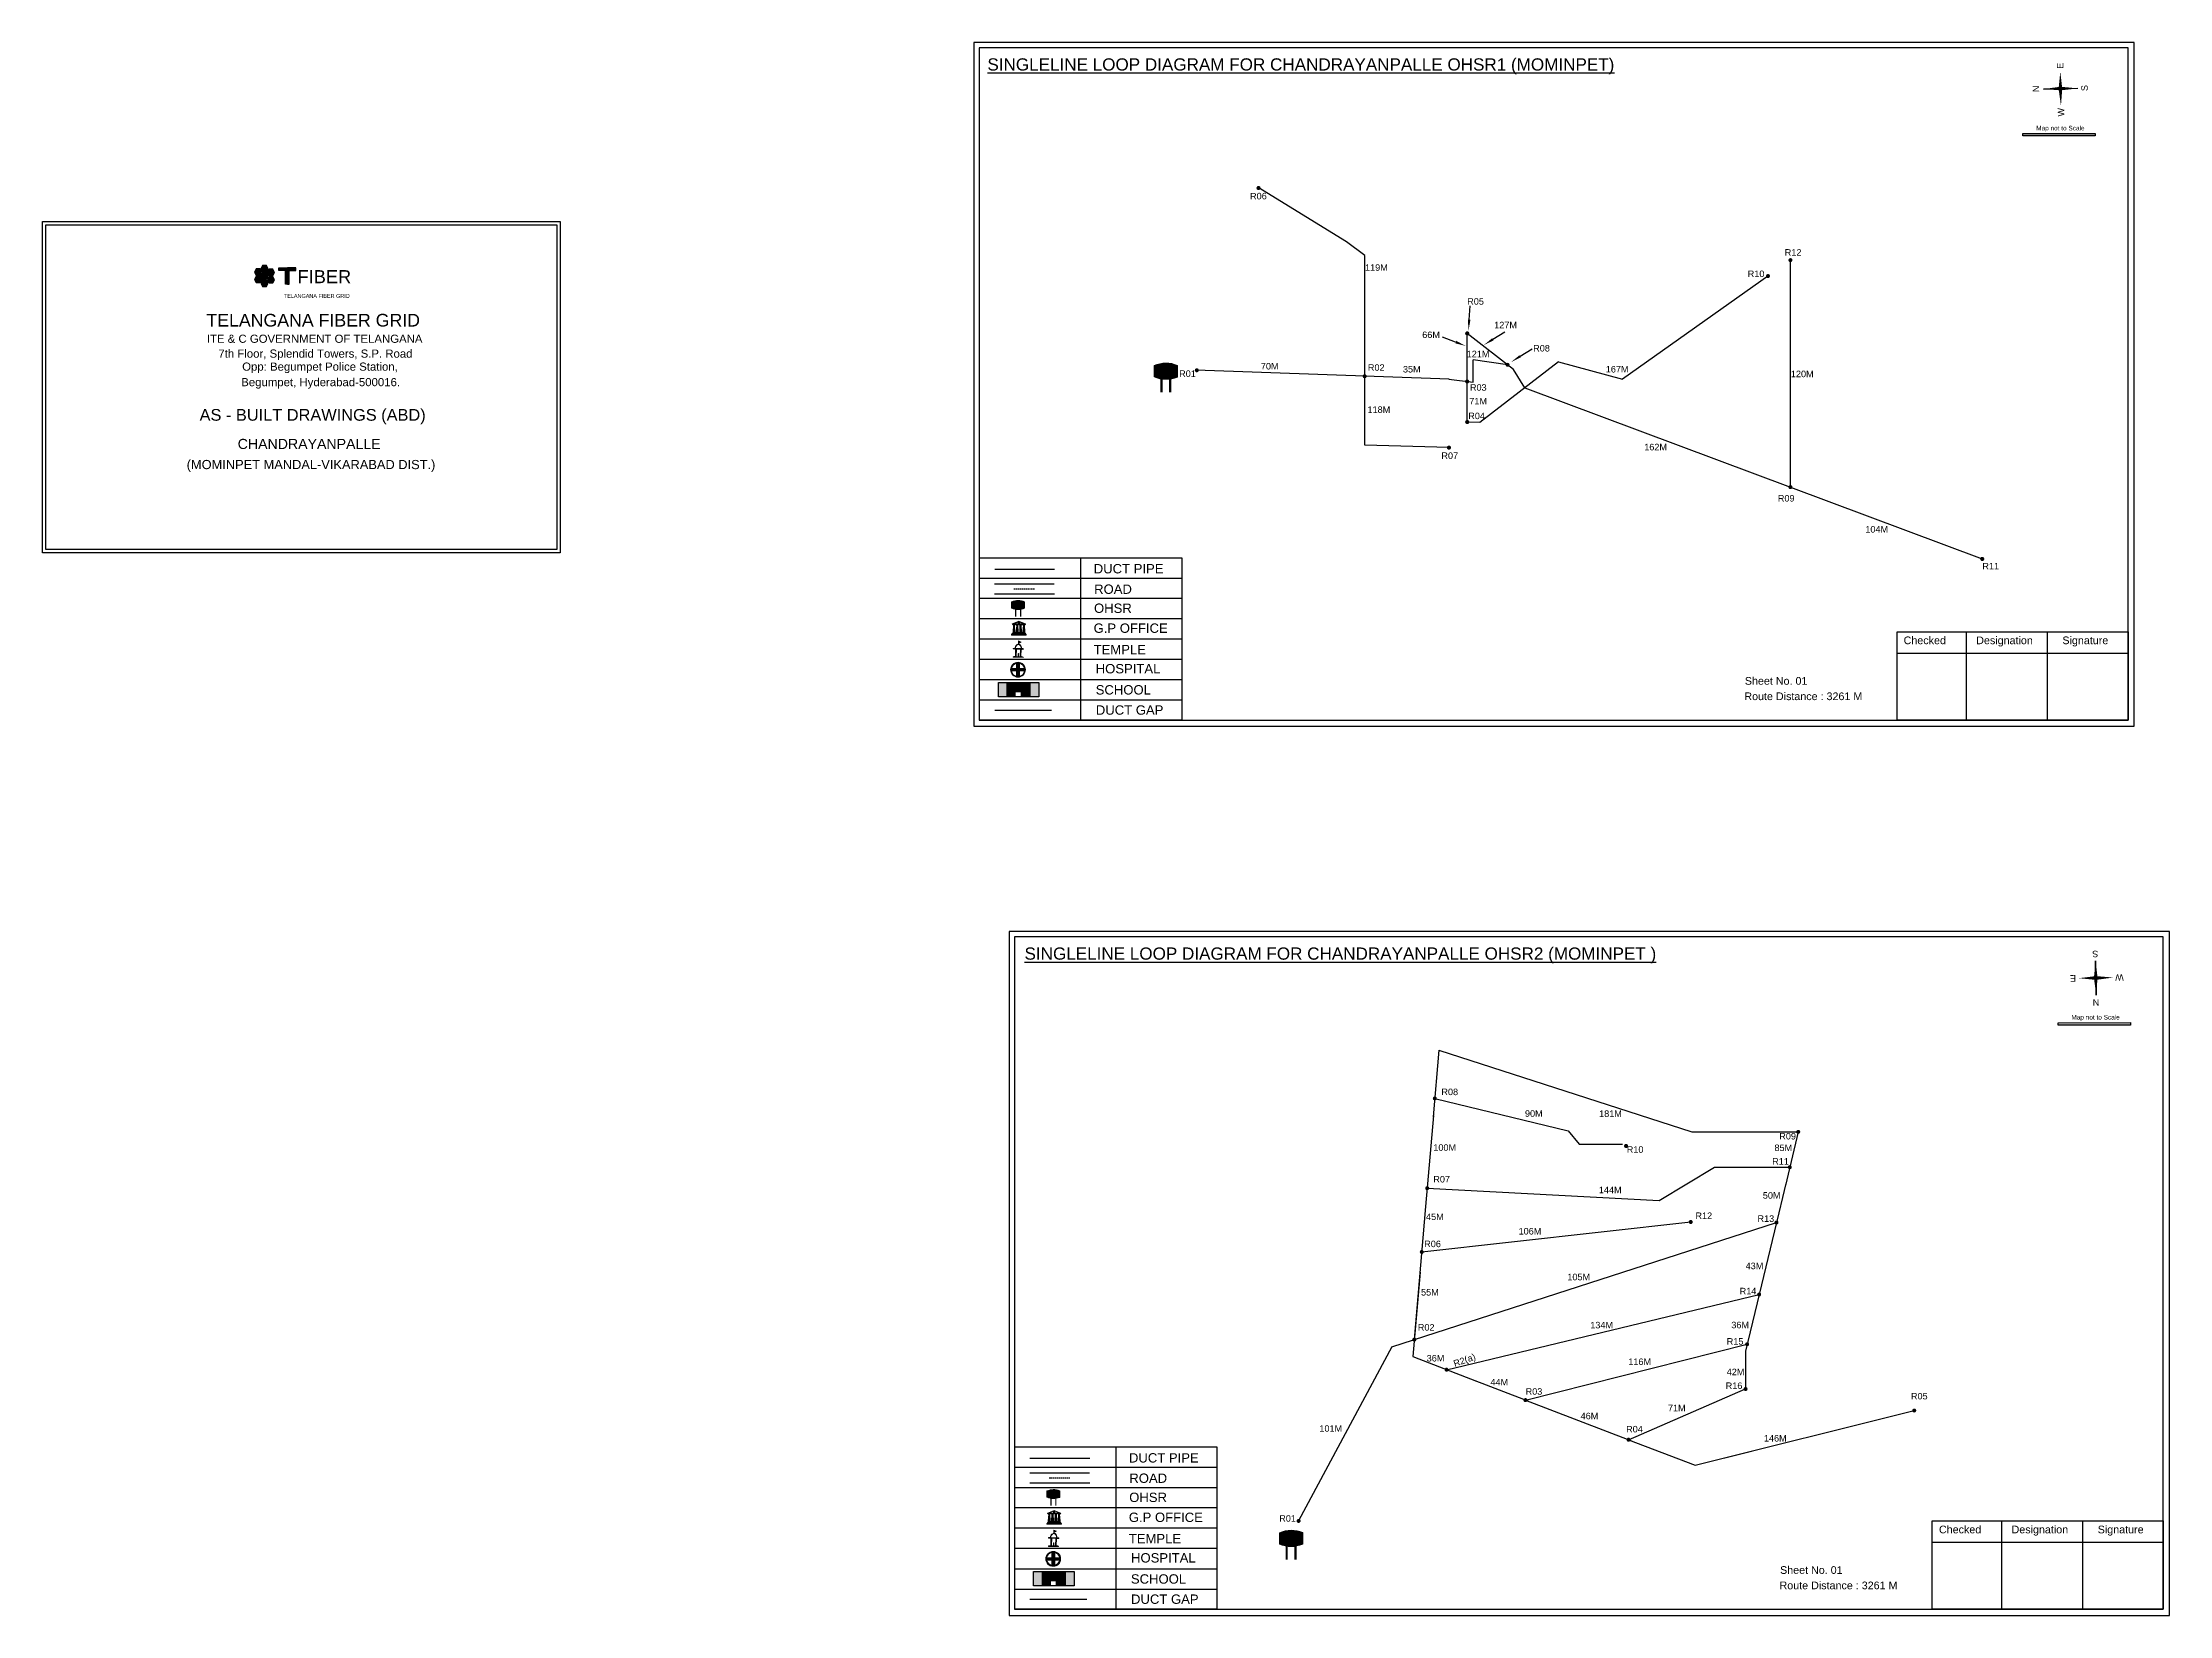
# Model space of a CAD drawing. Header units: inches. Extents: x 344 to 6776, y 358 to 1565.
# Drawn here: x 344 to 1976, y 358 to 1565 of the extents above; entities that cross this region are included whole.
import ezdxf
from ezdxf.enums import TextEntityAlignment as Align

# ---------------------------------------------------------------- set-up
doc = ezdxf.new("R2010")
doc.units = ezdxf.units.IN
doc.header["$MEASUREMENT"] = 0
doc.linetypes.add('DASHEDX2', pattern=[1.5, 1, -0.5])
for name, color, linetype in [('Asbuilt_title', 7, 'Continuous'), ('LANDMARK', 7, 'Continuous'), ('OHT', 7, 'Continuous'), ('pipe', 5, 'Continuous'), ('ROW', 5, 'Continuous')]:
    doc.layers.add(name, color=color, linetype=linetype)
doc.styles.add('200', font='swisse.ttf')
doc.styles.get("Standard").update_dxf_attribs({"font": 'arial.ttf'})

# ---------------------------------------------------------------- blocks, each defined once
blk = doc.blocks.new('OHT')
at = {"linetype": 'Continuous', "lineweight": 0, "true_color": 0x0ffffc}
blk.add_hatch(color=4, dxfattribs=at).paths.add_polyline_path([(0.012, 1), (0, 1, 0.101323), (-0.4, 0.916), (-0.4, 0.525, 0.194075), (0.399, 0.521), (0.399, 0.921, 0.097877)])
at = {"color": 4, "linetype": 'Continuous', "lineweight": 0, "true_color": 0x0ffffc, "flags": 128}
for points in [[(-0.4, 0.525), (-0.4, 0.916)], [(0.399, 0.521), (0.399, 0.921)]]:
    blk.add_lwpolyline(points, dxfattribs=at)
at = {"color": 4, "linetype": 'Continuous', "lineweight": 0, "true_color": 0x0ffffc, "const_width": 0.075, "flags": 128}
for points in [[(-0.15, 0), (-0.15, 0.475)], [(0.15, 0), (0.15, 0.473)]]:
    blk.add_lwpolyline(points, dxfattribs=at)
at = {"color": 4, "linetype": 'Continuous', "lineweight": 0, "true_color": 0x0ffffc}
for centre, radius, start, end in [((0.006, -0.019), 1.019, 67.31091, 113.47108), ((0.004, 1.513), 1.068, 247.76824, 291.70073)]:
    blk.add_arc(centre, radius, start, end, dxfattribs=at)
blk = doc.blocks.new('Government_Office')
at = {"linetype": 'Continuous', "lineweight": 0, "true_color": 0xff0000}
for points in [[(-0.5, 0.05), (0.5, 0.05), (0.5, 0), (-0.5, 0)], [(-0.45, 0.08), (-0.45, 0.12), (0.45, 0.12), (0.45, 0.08)], [(-0.4, 0.14), (-0.4, 0.18), (0.4, 0.18), (0.4, 0.14)]]:
    blk.add_hatch(color=1, dxfattribs=at).paths.add_polyline_path(points)
h = blk.add_hatch(color=1, dxfattribs=at)
h.paths.add_polyline_path([(0.44, 0.72), (0.45, 0.75), (0, 0.93), (-0.45, 0.75), (-0.44, 0.72)])
h.paths.add_polyline_path([(0.36, 0.75), (-0.36, 0.75), (0, 0.9)], flags=16)
h.paths.add_polyline_path([(0, 0.78, -1), (0, 0.87, -1)], flags=0)
h = blk.add_hatch(color=1, dxfattribs=at)
edge = h.paths.add_edge_path()
edge.add_line((-0.27, 0.2), (-0.3, 0.68))
edge.add_line((-0.3, 0.68), (-0.29, 0.68))
edge.add_arc((-0.28, 0.69), 0.0176, 225.304, 441.5659)
edge.add_line((-0.28, 0.7), (-0.39, 0.7))
edge.add_arc((-0.39, 0.69), 0.0176, 98.4341, 314.696)
edge.add_line((-0.38, 0.68), (-0.37, 0.68))
edge.add_line((-0.37, 0.68), (-0.4, 0.2))
edge.add_line((-0.4, 0.2), (-0.27, 0.2))
h = blk.add_hatch(color=1, dxfattribs=at)
edge = h.paths.add_edge_path()
edge.add_line((-0.05, 0.2), (-0.07, 0.68))
edge.add_line((-0.07, 0.68), (-0.07, 0.68))
edge.add_arc((-0.05, 0.69), 0.0176, 225.304, 441.5659)
edge.add_line((-0.05, 0.7), (-0.17, 0.7))
edge.add_arc((-0.17, 0.69), 0.0176, 98.4341, 314.696)
edge.add_line((-0.16, 0.68), (-0.15, 0.68))
edge.add_line((-0.15, 0.68), (-0.18, 0.2))
edge.add_line((-0.18, 0.2), (-0.05, 0.2))
h = blk.add_hatch(color=1, dxfattribs=at)
edge = h.paths.add_edge_path()
edge.add_arc((0, 0.83), 0.0467, 90, 270)
edge.add_arc((0, 0.83), 0.0467, 270, 450)
h = blk.add_hatch(color=1, dxfattribs=at)
edge = h.paths.add_edge_path()
edge.add_line((0.18, 0.2), (0.15, 0.68))
edge.add_line((0.15, 0.68), (0.16, 0.68))
edge.add_arc((0.17, 0.69), 0.0176, 225.304, 441.5659)
edge.add_line((0.17, 0.7), (0.05, 0.7))
edge.add_arc((0.05, 0.69), 0.0176, 98.4341, 314.696)
edge.add_line((0.07, 0.68), (0.07, 0.68))
edge.add_line((0.07, 0.68), (0.05, 0.2))
edge.add_line((0.05, 0.2), (0.18, 0.2))
h = blk.add_hatch(color=1, dxfattribs=at)
edge = h.paths.add_edge_path()
edge.add_line((0.4, 0.2), (0.37, 0.68))
edge.add_line((0.37, 0.68), (0.38, 0.68))
edge.add_arc((0.39, 0.69), 0.0176, 225.304, 441.5659)
edge.add_line((0.4, 0.7), (0.28, 0.7))
edge.add_arc((0.28, 0.69), 0.0176, 98.4341, 314.696)
edge.add_line((0.29, 0.68), (0.3, 0.68))
edge.add_line((0.3, 0.68), (0.27, 0.2))
edge.add_line((0.27, 0.2), (0.4, 0.2))
at = {"color": 1, "linetype": 'Continuous', "lineweight": 0, "true_color": 0xff0000, "flags": 128}
for points in [[(-0.5, 0.05), (0.5, 0.05), (0.5, 0), (-0.5, 0)], [(-0.45, 0.75), (-0.44, 0.72), (0.44, 0.72), (0.45, 0.75), (0, 0.93)], [(-0.45, 0.08), (-0.45, 0.12), (0.45, 0.12), (0.45, 0.08)], [(-0.4, 0.14), (-0.4, 0.18), (0.4, 0.18), (0.4, 0.14)], [(-0.36, 0.75), (0.36, 0.75), (0, 0.9)]]:
    blk.add_lwpolyline(points, close=True, dxfattribs=at)
for points in [[(-0.27, 0.2), (-0.3, 0.68), (-0.29, 0.68, 1.379694), (-0.28, 0.7), (-0.39, 0.7, 1.379694), (-0.38, 0.68), (-0.37, 0.68), (-0.4, 0.2)], [(-0.05, 0.2), (-0.07, 0.68), (-0.07, 0.68, 1.379694), (-0.05, 0.7), (-0.17, 0.7, 1.379694), (-0.16, 0.68), (-0.15, 0.68), (-0.18, 0.2)], [(0, 0.87, 1), (0, 0.78, 1)], [(0.18, 0.2), (0.15, 0.68), (0.16, 0.68, 1.379694), (0.17, 0.7), (0.05, 0.7, 1.379694), (0.07, 0.68), (0.07, 0.68), (0.05, 0.2)], [(0.4, 0.2), (0.37, 0.68), (0.38, 0.68, 1.379694), (0.4, 0.7), (0.28, 0.7, 1.379694), (0.29, 0.68), (0.3, 0.68), (0.27, 0.2)]]:
    blk.add_lwpolyline(points, format="xyb", close=True, dxfattribs=at)
blk = doc.blocks.new('Temple')
at = {"linetype": 'Continuous', "lineweight": 0, "true_color": 0xff0000}
h = blk.add_hatch(color=1, dxfattribs=at)
edge = h.paths.add_edge_path()
edge.add_line((0.17, 0.49), (0.22, 0.49))
edge.add_line((0.22, 0.49), (0.22, 0.5))
edge.add_line((0.22, 0.5), (0.31, 0.5))
edge.add_line((0.31, 0.5), (0.31, 0.53))
edge.add_line((0.31, 0.53), (0.26, 0.53))
edge.add_line((0.26, 0.53), (0.26, 0.54))
edge.add_line((0.26, 0.54), (0.2, 0.54))
edge.add_spline(control_points=[(0.2, 0.54), (0.2, 0.59), (0.19, 0.64), (0.14, 0.74), (0.09, 0.79), (0.03, 0.8), (0.02, 0.81), (0.01, 0.81)], knot_values=[4.712389, 4.712389, 4.712389, 4.712389, 5.278166, 5.278166, 6.117402, 6.117402, 6.223801, 6.223801, 6.223801, 6.223801], degree=3, periodic=0)
edge.add_line((0.01, 0.81), (0.01, 0.79))
edge.add_line((0.01, 0.79), (-0.01, 0.79))
edge.add_line((-0.01, 0.79), (-0.01, 0.81))
edge.add_spline(control_points=[(-0.01, 0.81), (-0.05, 0.8), (-0.1, 0.78), (-0.17, 0.7), (-0.2, 0.63), (-0.2, 0.55), (-0.2, 0.55), (-0.2, 0.54)], knot_values=[6.343965, 6.343965, 6.343965, 6.343965, 6.956638, 6.956638, 7.795874, 7.795874, 7.853982, 7.853982, 7.853982, 7.853982], degree=3, periodic=0)
edge.add_line((-0.2, 0.54), (-0.26, 0.54))
edge.add_line((-0.26, 0.54), (-0.26, 0.53))
edge.add_line((-0.26, 0.53), (-0.31, 0.53))
edge.add_line((-0.31, 0.53), (-0.31, 0.5))
edge.add_line((-0.31, 0.5), (-0.22, 0.5))
edge.add_line((-0.22, 0.5), (-0.22, 0.49))
edge.add_line((-0.22, 0.49), (-0.17, 0.49))
edge.add_line((-0.17, 0.49), (-0.17, 0.07))
edge.add_arc((-0.2, 0.07), 0.03, -90, 0, ccw=False)
edge.add_line((-0.2, 0.04), (-0.26, 0.04))
edge.add_line((-0.26, 0.04), (-0.26, 0.03))
edge.add_line((-0.26, 0.03), (-0.31, 0.03))
edge.add_line((-0.31, 0.03), (-0.31, 0))
edge.add_line((-0.31, 0), (0.31, 0))
edge.add_line((0.31, 0), (0.31, 0.03))
edge.add_line((0.31, 0.03), (0.26, 0.03))
edge.add_line((0.26, 0.03), (0.26, 0.04))
edge.add_line((0.26, 0.04), (0.2, 0.04))
edge.add_arc((0.2, 0.07), 0.03, 180, 270, ccw=False)
edge.add_line((0.17, 0.07), (0.17, 0.49))
h.paths.add_polyline_path([(0.12, 0.07, -0.414214), (0.1, 0.04), (0.05, 0.04), (0.05, 0.03), (-0.05, 0.03), (-0.05, 0.04), (-0.1, 0.04, -0.414214), (-0.12, 0.07), (-0.12, 0.5), (0.12, 0.5)], flags=16)
edge = h.paths.add_edge_path(flags=16)
edge.add_ellipse((0, 0.54), major_axis=(0, 0.242), ratio=0.722808, start_angle=270, end_angle=450, ccw=False)
edge.add_line((0.17, 0.54), (-0.17, 0.54))
h.paths.add_polyline_path([(0.01, 0.23), (0.01, 0.07), (-0.01, 0.07), (-0.01, 0.23)], flags=0)
at = {"linetype": 'Continuous', "lineweight": 0, "true_color": 0xe66000}
blk.add_hatch(color=32, dxfattribs=at).paths.add_polyline_path([(-0.01, 1), (0.15, 0.93), (0, 0.85)])
at = {"linetype": 'Continuous', "lineweight": 0, "true_color": 0xff0000}
h = blk.add_hatch(color=1, dxfattribs=at)
edge = h.paths.add_edge_path()
edge.add_line((0.01, 0.86), (0, 0.85))
edge.add_line((0, 0.85), (0, 0.93))
edge.add_line((0, 0.93), (-0.01, 0.93))
edge.add_line((-0.01, 0.93), (-0.01, 0.81))
edge.add_spline(control_points=[(-0.01, 0.81), (0, 0.81), (0, 0.81), (0.01, 0.81)], knot_values=[6.223801, 6.223801, 6.223801, 6.223801, 6.343965, 6.343965, 6.343965, 6.343965], degree=3, periodic=0)
edge.add_line((0.01, 0.81), (0.01, 0.86))
h = blk.add_hatch(color=1, dxfattribs=at)
edge = h.paths.add_edge_path()
edge.add_line((0.01, 0.79), (0.01, 0.81))
edge.add_spline(control_points=[(0.01, 0.81), (0, 0.81), (0, 0.81), (-0.01, 0.81)], knot_values=[6.223801, 6.223801, 6.223801, 6.223801, 6.343965, 6.343965, 6.343965, 6.343965], degree=3, periodic=0)
edge.add_line((-0.01, 0.81), (-0.01, 0.79))
edge.add_line((-0.01, 0.79), (0.01, 0.79))
at = {"color": 1, "linetype": 'Continuous', "lineweight": 0, "true_color": 0xff0000, "flags": 128}
blk.add_lwpolyline([(0.2, 0.54), (0.26, 0.54), (0.26, 0.53), (0.31, 0.53), (0.31, 0.5), (0.22, 0.5), (0.22, 0.49), (0.17, 0.49), (0.17, 0.07, 0.414214), (0.2, 0.04), (0.26, 0.04), (0.26, 0.03), (0.31, 0.03), (0.31, 0), (-0.31, 0), (-0.31, 0.03), (-0.26, 0.03), (-0.26, 0.04), (-0.2, 0.04, 0.414214), (-0.17, 0.07), (-0.17, 0.49), (-0.22, 0.49), (-0.22, 0.5), (-0.31, 0.5), (-0.31, 0.53), (-0.26, 0.53), (-0.26, 0.54), (-0.2, 0.54)], format="xyb", dxfattribs=at)
blk.add_lwpolyline([(-0.17, 0.54), (0.17, 0.54)], dxfattribs=at)
blk.add_lwpolyline([(0.12, 0.5), (0.12, 0.07, -0.414214), (0.1, 0.04), (0.05, 0.04), (0.05, 0.03), (-0.05, 0.03), (-0.05, 0.04), (-0.1, 0.04, -0.414214), (-0.12, 0.07), (-0.12, 0.5)], format="xyb", close=True, dxfattribs=at)
at = {"color": 32, "linetype": 'Continuous', "lineweight": 0, "true_color": 0xe66000, "flags": 128}
blk.add_lwpolyline([(-0.01, 1), (0.15, 0.93), (0, 0.85), (-0.01, 1)], dxfattribs=at)
at = {"color": 1, "linetype": 'Continuous', "lineweight": 0, "true_color": 0xff0000, "flags": 128}
for points in [[(0.01, 0.93), (-0.01, 0.93), (-0.01, 0.79), (0.01, 0.79)], [(0.01, 0.23), (-0.01, 0.23), (-0.01, 0.07), (0.01, 0.07)]]:
    blk.add_lwpolyline(points, close=True, dxfattribs=at)
at = {"color": 1, "linetype": 'Continuous', "lineweight": 0, "true_color": 0xff0000}
blk.add_ellipse((0, 0.54), major_axis=(0, 0.242), ratio=0.722808, start_param=4.712389, end_param=7.853982, dxfattribs=at)
blk.add_open_spline([(0.2, 0.54), (0.2, 0.59), (0.19, 0.64), (0.14, 0.74), (0.09, 0.79), (-0.02, 0.82), (-0.08, 0.79), (-0.17, 0.7), (-0.2, 0.63), (-0.2, 0.55), (-0.2, 0.55), (-0.2, 0.54)], degree=3, knots=[4.712389, 4.712389, 4.712389, 4.712389, 5.278166, 5.278166, 6.117402, 6.117402, 6.956638, 6.956638, 7.795874, 7.795874, 7.853982, 7.853982, 7.853982, 7.853982], dxfattribs=at)
blk = doc.blocks.new('*U7')
at = {"color": 0, "linetype": 'DASHEDX2', "transparency": 16777216}
blk.add_line((-8.2, 0), (8, 0), dxfattribs=at)
blk = doc.blocks.new('Hospital')
at = {"linetype": 'Continuous', "lineweight": 0, "true_color": 0x000000}
h = blk.add_hatch(color=18, dxfattribs=at)
h.paths.add_polyline_path([(-0.5, 0, 1), (0.5, 0, 1)])
h.paths.add_polyline_path([(0.45, 0, -1), (-0.45, 0, -1)], flags=16)
at = {"linetype": 'Continuous', "true_color": 0xff0000}
blk.add_hatch(color=1, dxfattribs=at).paths.add_polyline_path([(-0.39, 0.08), (-0.08, 0.08), (-0.08, 0.39), (0.08, 0.39), (0.08, 0.08), (0.39, 0.08), (0.39, -0.08), (0.08, -0.08), (0.08, -0.39), (-0.08, -0.39), (-0.08, -0.08), (-0.39, -0.08)])
at = {"color": 1, "linetype": 'Continuous', "true_color": 0xff0000, "flags": 128}
blk.add_lwpolyline([(-0.39, 0.08), (-0.08, 0.08), (-0.08, 0.39), (0.08, 0.39), (0.08, 0.08), (0.39, 0.08), (0.39, -0.08), (0.08, -0.08), (0.08, -0.39), (-0.08, -0.39), (-0.08, -0.08), (-0.39, -0.08)], close=True, dxfattribs=at)
at = {"color": 18, "linetype": 'Continuous', "lineweight": 0, "true_color": 0x000000}
for radius in [0.5, 0.446]:
    blk.add_circle((0, 0), radius, dxfattribs=at)
blk = doc.blocks.new('*U8')
at = {"color": 0, "linetype": 'DASHEDX2', "transparency": 16777216}
blk.add_line((-8.2, 0), (8, 0), dxfattribs=at)

msp = doc.modelspace()

# ---------------------------------------------------------------- hatches: boundary and pattern name
at = {"true_color": 0x0093dd}
h = msp.add_hatch(color=142, dxfattribs=at)
h.dxf.hatch_style = 1
h.paths.add_polyline_path([(1863.4, 1495), (1863.4, 1493.2), (1918.9, 1493.3), (1918.9, 1495.1)])
at = {"ltscale": 0.5}
h = msp.add_hatch(color=5, dxfattribs=at)
h.dxf.hatch_style = 1
h.paths.add_polyline_path([(1278.6, 1453.3, 1), (1275.4, 1453.3, 1)])
h = msp.add_hatch(color=256)
h.set_gradient(color1=(102, 0, 204), color2=(102, 0, 204), tint=1)
h.paths.add_polyline_path([(515.8, 1383.3), (517.3, 1385.8), (515.9, 1388.3), (513, 1388.3), (511.5, 1385.8), (513, 1383.3)])
h.paths.add_polyline_path([(515.8, 1388.8), (517.3, 1391.3), (515.9, 1393.8), (513, 1393.8), (511.5, 1391.3), (513, 1388.8)])
h.paths.add_polyline_path([(506.7, 1388.8), (508.1, 1386.3), (511, 1386.3), (512.4, 1388.8), (511, 1391.3), (508.1, 1391.3)])
h.paths.add_polyline_path([(508.1, 1380.7), (511, 1380.7), (512.4, 1383.1), (511, 1385.6), (508.1, 1385.6), (506.7, 1383.2)])
h.paths.add_polyline_path([(511.6, 1380.2), (513, 1377.7), (515.9, 1377.7), (517.3, 1380.2), (515.9, 1382.7), (513, 1382.7)])
h.paths.add_polyline_path([(517.9, 1380.5), (520.7, 1380.5), (522.2, 1382.9), (520.7, 1385.4), (517.9, 1385.4), (516.4, 1383)])
h.paths.add_polyline_path([(520.7, 1391), (517.9, 1391.1), (516.4, 1388.6), (517.9, 1386.1), (520.7, 1386.1), (522.2, 1388.6)])
h = msp.add_hatch(color=256)
h.set_gradient(color1=(102, 0, 204), color2=(102, 0, 204), tint=1)
h.paths.add_polyline_path([(533.3, 1390.1), (538.5, 1390.1), (538.5, 1392.2), (532, 1392.2), (525.4, 1392.2), (525.4, 1390.1), (530.6, 1390.1), (530.6, 1379.6), (532, 1379.6), (533.3, 1379.6)])
h = msp.add_hatch(color=5, dxfattribs=at)
h.dxf.hatch_style = 1
h.paths.add_polyline_path([(1669.4, 1385.8, 1), (1666.3, 1385.8, 1)])
h = msp.add_hatch(color=5, dxfattribs=at)
h.dxf.hatch_style = 1
h.paths.add_polyline_path([(1686.6, 1398, 1), (1683.5, 1398, 1)])
h = msp.add_hatch(color=5, dxfattribs=at)
h.dxf.hatch_style = 1
h.paths.add_polyline_path([(1438.7, 1341.8, 1), (1435.5, 1341.8, 1)])
h = msp.add_hatch(color=5, dxfattribs=at)
h.dxf.hatch_style = 1
h.paths.add_polyline_path([(1231.2, 1313.5, 1), (1228.1, 1313.5, 1)])
h = msp.add_hatch(color=5, dxfattribs=at)
h.dxf.hatch_style = 1
h.paths.add_polyline_path([(1360, 1308.9, 1), (1356.9, 1308.9, 1)])
h = msp.add_hatch(color=5, dxfattribs=at)
h.dxf.hatch_style = 1
h.paths.add_polyline_path([(1438.7, 1304.9, 1), (1435.5, 1304.9, 1)])
h = msp.add_hatch(color=5, dxfattribs=at)
h.dxf.hatch_style = 1
h.paths.add_polyline_path([(1469.6, 1317.7, 1), (1466.5, 1317.7, 1)])
h = msp.add_hatch(color=5, dxfattribs=at)
h.dxf.hatch_style = 1
h.paths.add_polyline_path([(1438.7, 1273.8, 1), (1435.5, 1273.8, 1)])
h = msp.add_hatch(color=5, dxfattribs=at)
h.dxf.hatch_style = 1
h.paths.add_polyline_path([(1424.7, 1254.2, 1), (1421.5, 1254.2, 1)])
h = msp.add_hatch(color=5, dxfattribs=at)
h.dxf.hatch_style = 1
h.paths.add_polyline_path([(1686.6, 1223.9, 1), (1683.5, 1223.9, 1)])
h = msp.add_hatch(color=5, dxfattribs=at)
h.dxf.hatch_style = 1
h.paths.add_polyline_path([(1833.8, 1168.8, 1), (1830.6, 1168.8, 1)])
at = {"true_color": 0xc8c92d}
h = msp.add_hatch(color=52, dxfattribs=at)
h.dxf.hatch_style = 1
h.paths.add_polyline_path([(1083.6, 1074.1), (1077.4, 1074.1), (1077.4, 1063), (1083.6, 1063)])
h.paths.add_polyline_path([(1108.5, 1074.1), (1102.3, 1074.1), (1102.3, 1063), (1108.5, 1063)])
at = {"true_color": 0x293189}
h = msp.add_hatch(color=177, dxfattribs=at)
h.dxf.hatch_style = 1
h.paths.add_polyline_path([(1102.3, 1074.1), (1083.6, 1074.1), (1083.6, 1063), (1090.6, 1063), (1090.6, 1066.6), (1094.5, 1066.6), (1094.5, 1063), (1102.3, 1063)])
h.paths.add_polyline_path([(1086.3, 1071.6), (1084.9, 1071.6), (1084.9, 1072.9), (1086.3, 1072.9)], flags=16)
h.paths.add_polyline_path([(1099.2, 1071.6), (1099.2, 1072.9), (1100.5, 1072.9), (1100.5, 1071.6)], flags=16)
at = {"true_color": 0x0093dd}
h = msp.add_hatch(color=142, dxfattribs=at)
h.dxf.hatch_style = 1
h.paths.add_polyline_path([(1890.5, 813), (1890.5, 811.2), (1946, 811.3), (1946, 813.1)])
at = {"ltscale": 0.5}
h = msp.add_hatch(color=5, dxfattribs=at)
h.dxf.hatch_style = 1
h.paths.add_polyline_path([(1413.8, 755, 1), (1410.7, 755, 1)])
h = msp.add_hatch(color=5, dxfattribs=at)
h.dxf.hatch_style = 1
h.paths.add_polyline_path([(1560.6, 718.5, 1), (1557.4, 718.5, 1)])
h = msp.add_hatch(color=5, dxfattribs=at)
h.dxf.hatch_style = 1
h.paths.add_polyline_path([(1692.6, 729.3, 1), (1689.5, 729.3, 1)])
h = msp.add_hatch(color=5, dxfattribs=at)
h.dxf.hatch_style = 1
h.paths.add_polyline_path([(1686.1, 702.2, 1), (1683, 702.2, 1)])
h = msp.add_hatch(color=5, dxfattribs=at)
h.dxf.hatch_style = 1
h.paths.add_polyline_path([(1408, 686.1, 1), (1404.9, 686.1, 1)])
h = msp.add_hatch(color=5, dxfattribs=at)
h.dxf.hatch_style = 1
h.paths.add_polyline_path([(1610.1, 660.2, 1), (1607, 660.2, 1)])
h = msp.add_hatch(color=5, dxfattribs=at)
h.dxf.hatch_style = 1
h.paths.add_polyline_path([(1675.9, 659.8, 1), (1672.8, 659.8, 1)])
h = msp.add_hatch(color=5, dxfattribs=at)
h.dxf.hatch_style = 1
h.paths.add_polyline_path([(1403.8, 637.2, 1), (1400.7, 637.2, 1)])
h = msp.add_hatch(color=5, dxfattribs=at)
h.dxf.hatch_style = 1
h.paths.add_polyline_path([(1662.6, 604.6, 1), (1659.5, 604.6, 1)])
h = msp.add_hatch(color=5, dxfattribs=at)
h.dxf.hatch_style = 1
h.paths.add_polyline_path([(1398.1, 570, 1), (1395, 570, 1)])
h = msp.add_hatch(color=5, dxfattribs=at)
h.dxf.hatch_style = 1
h.paths.add_polyline_path([(1653.4, 566.4, 1), (1650.3, 566.4, 1)])
h = msp.add_hatch(color=5, dxfattribs=at)
h.dxf.hatch_style = 1
h.paths.add_polyline_path([(1422.8, 546.9, 1), (1419.7, 546.9, 1)])
h = msp.add_hatch(color=5, dxfattribs=at)
h.dxf.hatch_style = 1
h.paths.add_polyline_path([(1483.3, 523.6, 1), (1480.2, 523.6, 1)])
h = msp.add_hatch(color=5, dxfattribs=at)
h.dxf.hatch_style = 1
h.paths.add_polyline_path([(1652.2, 532.1, 1), (1649.1, 532.1, 1)])
h = msp.add_hatch(color=5, dxfattribs=at)
h.dxf.hatch_style = 1
h.paths.add_polyline_path([(1781.6, 515.6, 1), (1778.5, 515.6, 1)])
h = msp.add_hatch(color=5, dxfattribs=at)
h.dxf.hatch_style = 1
h.paths.add_polyline_path([(1562.4, 493.2, 1), (1559.3, 493.2, 1)])
h = msp.add_hatch(color=5, dxfattribs=at)
h.dxf.hatch_style = 1
h.paths.add_polyline_path([(1309.3, 430.9, 1), (1306.2, 430.9, 1)])
at = {"true_color": 0xc8c92d}
h = msp.add_hatch(color=52, dxfattribs=at)
h.dxf.hatch_style = 1
h.paths.add_polyline_path([(1110.7, 392.1), (1104.5, 392.1), (1104.5, 381), (1110.7, 381)])
h.paths.add_polyline_path([(1135.5, 392.1), (1129.3, 392.1), (1129.3, 381), (1135.5, 381)])
at = {"true_color": 0x293189}
h = msp.add_hatch(color=177, dxfattribs=at)
h.dxf.hatch_style = 1
h.paths.add_polyline_path([(1129.3, 392.1), (1110.7, 392.1), (1110.7, 381), (1117.7, 381), (1117.7, 384.6), (1121.5, 384.6), (1121.5, 381), (1129.3, 381)])
h.paths.add_polyline_path([(1113.3, 389.6), (1112, 389.6), (1112, 390.9), (1113.3, 390.9)], flags=16)
h.paths.add_polyline_path([(1126.2, 389.6), (1126.2, 390.9), (1127.6, 390.9), (1127.6, 389.6)], flags=16)

# ---------------------------------------------------------------- linework, layer by layer
for p, q in [((1905.5, 1529.7), (1879.2, 1529.2)), ((525.4, 1390.1), (525.4, 1392.2)), ((525.4, 1392.2), (532, 1392.2)), ((530.6, 1390.1), (525.4, 1390.1)), ((530.6, 1379.6), (530.6, 1390.1)), ((538.5, 1392.2), (532, 1392.2)), ((533.3, 1379.6), (533.3, 1390.1)), ((533.3, 1390.1), (538.5, 1390.1)), ((538.5, 1390.1), (538.5, 1392.2)), ((532, 1379.6), (530.6, 1379.6)), ((533.3, 1379.6), (532, 1379.6)), ((532, 1379.6), (533.3, 1379.6)), ((1438.6, 1352.2), (1439.4, 1363)), ((1428.2, 1335.1), (1418.1, 1339)), ((1456.8, 1337.3), (1466, 1343)), ((1437.1, 1317), (1437.1, 1322.2)), ((1477.7, 1324.2), (1486.9, 1330)), ((1062.8, 1169.5), (1062.8, 1045.1)), ((1140.5, 1169.5), (1140.5, 1045.1)), ((1218.3, 1153.9), (1062.8, 1153.9)), ((1074.4, 1149.7), (1120.3, 1149.7)), ((1218.3, 1138.4), (1062.8, 1138.4)), ((1074.4, 1142.1), (1120.5, 1142.1)), ((1218.3, 1122.8), (1062.8, 1122.8)), ((1218.3, 1107.3), (1062.8, 1107.3)), ((1218.3, 1091.7), (1062.8, 1091.7)), ((1062.8, 1076.2), (1218.3, 1076.2)), ((1062.8, 1060.6), (1218.3, 1060.6)), ((1062.8, 1046.1), (1062.8, 1045.1)), ((1218.3, 1045.1), (1062.8, 1045.1)), ((1919.2, 860.6), (1919.6, 834.3)), ((1919.6, 834.3), (1919.2, 860.6)), ((1919.2, 860.6), (1919.6, 834.3)), ((1919.4, 847.5), (1919.2, 860.6)), ((1089.8, 487.5), (1089.8, 364.3)), ((1167.6, 487.5), (1167.6, 363.1)), ((1245.3, 472), (1089.8, 472)), ((1101.5, 467.7), (1147.4, 467.7)), ((1101.5, 460.1), (1147.6, 460.1)), ((1245.3, 456.4), (1089.8, 456.4)), ((1245.3, 440.9), (1089.8, 440.9)), ((1245.3, 425.3), (1089.8, 425.3)), ((1245.3, 409.8), (1089.8, 409.8)), ((1089.8, 394.2), (1245.3, 394.2)), ((1089.8, 378.6), (1245.3, 378.6)), ((1089.8, 364.3), (1089.8, 363.1)), ((1089.8, 364.1), (1089.8, 363.1)), ((1245.3, 363.1), (1089.8, 363.1))]:
    msp.add_line(p, q)
at = {"color": 1}
for p, q in [((1879.2, 1529.2), (1892.3, 1529.5)), ((1919.6, 834.3), (1919.4, 847.5))]:
    msp.add_line(p, q, dxfattribs=at)
at = {"color": 242, "true_color": 0xcd2027}
for p, q in [((1819.8, 1112.9), (1819.8, 1045)), ((1882, 1112.9), (1882, 1045)), ((1766.9, 1096.5), (1944.1, 1096.5)), ((1846.9, 430.9), (1846.9, 363.1)), ((1909.1, 430.9), (1909.1, 363.1)), ((1793.9, 414.5), (1971.1, 414.5))]:
    msp.add_line(p, q, dxfattribs=at)
for points in [[(1058.6, 1564.9), (1058.6, 1040.4), (1948.8, 1040.4), (1948.8, 1564.9)], [(1062.8, 1560.9), (1062.8, 1045.1), (1944.1, 1045.1), (1944.1, 1560.9)], [(508.1, 1386.3), (511, 1386.3), (512.4, 1388.8), (511, 1391.3), (508.1, 1391.3), (506.7, 1388.8)], [(513, 1388.8), (515.8, 1388.8), (517.3, 1391.3), (515.9, 1393.8), (513, 1393.8), (511.5, 1391.3)], [(513, 1383.3), (515.8, 1383.3), (517.3, 1385.8), (515.9, 1388.3), (513, 1388.3), (511.5, 1385.8)], [(517.9, 1386.1), (520.7, 1386.1), (522.2, 1388.6), (520.7, 1391), (517.9, 1391.1), (516.4, 1388.6)], [(508.1, 1380.7), (511, 1380.7), (512.4, 1383.1), (511, 1385.6), (508.1, 1385.6), (506.7, 1383.2)], [(513, 1377.7), (515.9, 1377.7), (517.3, 1380.2), (515.9, 1382.7), (513, 1382.7), (511.6, 1380.2)], [(517.9, 1380.5), (520.7, 1380.5), (522.2, 1382.9), (520.7, 1385.4), (517.9, 1385.4), (516.4, 1383)], [(1108.5, 1074.1), (1108.5, 1063), (1077.4, 1063), (1077.4, 1074.1)], [(1086.3, 1072.9), (1086.3, 1071.6), (1084.9, 1071.6), (1084.9, 1072.9)], [(1099.2, 1071.6), (1099.2, 1072.9), (1100.5, 1072.9), (1100.5, 1071.6)], [(1085.7, 882.9), (1085.7, 358.4), (1975.8, 358.4), (1975.8, 882.9)], [(1089.8, 878.9), (1089.8, 363.1), (1971.1, 363.1), (1971.1, 878.9)], [(1135.6, 392.1), (1135.6, 381), (1104.5, 381), (1104.5, 392.1)], [(1113.3, 390.9), (1113.3, 389.6), (1112, 389.6), (1112, 390.9)], [(1126.2, 389.6), (1126.2, 390.9), (1127.6, 390.9), (1127.6, 389.6)]]:
    msp.add_lwpolyline(points, close=True)
at = {"color": 142, "true_color": 0x0093dd}
for points in [[(1918.9, 1493.3), (1863.4, 1493.2), (1863.4, 1495), (1918.9, 1495.1), (1918.9, 1493.3)], [(1946, 811.3), (1890.5, 811.2), (1890.5, 813), (1946, 813.1), (1946, 811.3)]]:
    msp.add_lwpolyline(points, dxfattribs=at)
for points in [[(1218.3, 1045.1), (1218.3, 1169.5), (1062.8, 1169.5)], [(1089.3, 1063), (1089.3, 1067.1), (1095.8, 1067.1), (1095.8, 1063)], [(1245.3, 363.1), (1245.3, 487.5), (1089.8, 487.5)], [(1116.3, 381), (1116.3, 385.1), (1122.9, 385.1), (1122.9, 381)]]:
    msp.add_lwpolyline(points)
at = {"color": 242, "true_color": 0xcd2027}
for points in [[(1944.1, 1045), (1766.9, 1045), (1766.9, 1112.9), (1944.1, 1112.9)], [(1971.1, 363.1), (1793.9, 363.1), (1793.9, 430.9), (1971.1, 430.9)]]:
    msp.add_lwpolyline(points, close=True, dxfattribs=at)
for points in [[(1893.6, 1529.5), (1890.8, 1529.5), (1892.1, 1542.6)], [(1893.6, 1529.5), (1890.8, 1529.5), (1892.6, 1516.3)], [(1892.4, 1528.2), (1892.3, 1531), (1905.5, 1529.7)], [(1439.6, 1352.2), (1437.6, 1352.3), (1438.1, 1344)], [(1457.3, 1336.4), (1456.3, 1338.1), (1449.9, 1332.9)], [(1428.6, 1336.1), (1427.9, 1334.2), (1435.9, 1332.2)], [(1478.2, 1323.4), (1477.2, 1325), (1470.7, 1319.8)], [(1919.4, 848.8), (1919.4, 845.9), (1906.3, 847.2)], [(1919.4, 848.8), (1919.4, 845.9), (1906.3, 847.2)], [(1920.7, 847.5), (1917.9, 847.5), (1919.2, 860.6)], [(1920.7, 847.5), (1917.9, 847.5), (1919.2, 860.6)], [(1919.4, 848.8), (1919.4, 845.9), (1932.6, 847.7)], [(1919.4, 848.8), (1919.4, 845.9), (1932.6, 847.7)]]:
    msp.add_solid(points)
at = {"color": 1}
for points in [[(1892.4, 1528.2), (1892.3, 1531), (1879.2, 1529.2)], [(1920.7, 847.5), (1917.9, 847.5), (1919.6, 834.3)], [(1920.7, 847.5), (1917.9, 847.5), (1919.6, 834.3)]]:
    msp.add_solid(points, dxfattribs=at)
at = {"layer": 'Asbuilt_title'}
for points in [[(344.1, 1173.4), (344.1, 1427.5), (741.2, 1427.5), (741.2, 1173.4)], [(346.6, 1175.9), (346.6, 1425), (738.7, 1425), (738.7, 1175.9)]]:
    msp.add_lwpolyline(points, close=True, dxfattribs=at)
at = {"layer": 'OHT', "color": 5}
for p, q in [((1074.6, 1161), (1120.5, 1161)), ((1101.6, 479.1), (1147.5, 479.1))]:
    msp.add_line(p, q, dxfattribs=at)
at = {"layer": 'OHT', "color": 1}
for p, q in [((1074.6, 1052.9), (1118.2, 1052.9)), ((1101.6, 370.9), (1145.2, 370.9))]:
    msp.add_line(p, q, dxfattribs=at)
at = {"layer": 'pipe'}
for p, q in [((1344.5, 1412.1), (1276.8, 1453.8)), ((1358.5, 1401.6), (1344.5, 1412.1)), ((1358.5, 1256.1), (1358.5, 1401.6)), ((1685, 1223.9), (1685, 1398)), ((1668.6, 1386.3), (1556.3, 1306.8)), ((1472.7, 1314.1), (1437.1, 1341.8)), ((1437.1, 1273.8), (1437.1, 1341.8)), ((1423.3, 1306.6), (1228.9, 1313.5)), ((1423.1, 1306.6), (1441.6, 1304.4)), ((1468, 1317.7), (1441.6, 1321.6)), ((1441.6, 1304.4), (1441.6, 1321.6)), ((1507.1, 1319.9), (1446.8, 1273.5)), ((1481.3, 1300.1), (1472.7, 1314.1)), ((1507.1, 1319.9), (1556.3, 1306.8)), ((1481.3, 1300.1), (1832.2, 1168.8)), ((1446.8, 1273.5), (1437.1, 1273.8)), ((1423.1, 1254.2), (1358.5, 1256.1)), ((1415.4, 792), (1411.1, 740.9)), ((1415.4, 792), (1609.4, 729.3)), ((1412.3, 755), (1514.6, 730)), ((1411.2, 741.8), (1405.2, 672.2)), ((1514.6, 730), (1522.9, 719.9)), ((1522.9, 719.9), (1556.2, 719.9)), ((1609.4, 729.3), (1691.1, 729.3)), ((1691.1, 729.3), (1681.2, 688.2)), ((1584.4, 676.8), (1626.9, 702.2)), ((1626.9, 702.2), (1684.5, 702.2)), ((1406.4, 686.1), (1584.4, 676.8)), ((1681.5, 689.6), (1673.6, 656.5)), ((1405.2, 672), (1396.5, 570)), ((1379.4, 564.5), (1674.4, 659.8)), ((1402.3, 637.2), (1608.6, 660.2)), ((1674.4, 659.8), (1659.5, 598.1)), ((1401, 621.8), (1395.4, 556.9)), ((1421.3, 546.9), (1661.1, 604.6)), ((1659.5, 598.1), (1650.6, 561.2)), ((1379.4, 564.5), (1307.7, 430.9)), ((1395.4, 556.9), (1444.3, 538.1)), ((1481.8, 523.6), (1651.9, 566.4)), ((1650.6, 561.2), (1650.6, 532.1)), ((1436.2, 541.2), (1483.6, 523)), ((1481.8, 523.6), (1563.2, 492.3)), ((1560.9, 493.2), (1650.6, 532.1)), ((1611.9, 473.6), (1780.1, 515.6)), ((1560.9, 493.2), (1611.9, 473.6)), ((1611.9, 473.6), (1655.2, 484.4))]:
    msp.add_line(p, q, dxfattribs=at)

# ---------------------------------------------------------------- block references
at = {"linetype": 'DASHEDX2'}
for name, p in [('*U7', (1097.4, 1145.9)), ('*U8', (1124.5, 463.9))]:
    msp.add_blockref(name, p, dxfattribs=at)
at = {"layer": 'LANDMARK'}
for name, p, xscale, yscale, zscale in [('Government_Office', (1093.2, 1110.4), 11.32114773247135, 11.32114773247135, 11.32114773247135), ('Hospital', (1092.5, 1083.8), 11.41772014427468, 11.41772014427468, 11.41772014427468), ('Government_Office', (1120.2, 428.4), 11.32114773247135, 11.32114773247135, 11.32114773247135), ('Hospital', (1119.5, 401.8), 11.41772014427468, 11.41772014427468, 11.41772014427468)]:
    msp.add_blockref(name, p, dxfattribs=dict(at, xscale=xscale, yscale=yscale, zscale=zscale))
at = {"layer": 'LANDMARK', "xscale": 12.62452535729322, "yscale": 12.62452535729322, "zscale": 12.62452535729322, "rotation": 358.3713438591284}
for p in [(1092.6, 1093.3), (1119.7, 411.3)]:
    msp.add_blockref('Temple', p, dxfattribs=at)
at = {"layer": 'OHT'}
for p, xscale, yscale, zscale in [((1205.9, 1296.6), 22.41341502807723, 22.41341502807723, 22.41341502807723), ((1092.6, 1124.5), 12.45189723782068, 12.45189723782068, 12.45189723782068), ((1119.6, 442.5), 12.45189723782068, 12.45189723782068, 12.45189723782068), ((1302, 401.3), 22.41341502807723, 22.41341502807723, 22.41341502807723)]:
    msp.add_blockref('OHT', p, dxfattribs=dict(at, xscale=xscale, yscale=yscale, zscale=zscale))

# ---------------------------------------------------------------- texts
at = {"color": 242, "true_color": 0xcd2027}
for s, p in [('%%USINGLELINE LOOP DIAGRAM FOR CHANDRAYANPALLE OHSR1 (MOMINPET)', (1069, 1543.4)), ('%%USINGLELINE LOOP DIAGRAM FOR CHANDRAYANPALLE OHSR2 (MOMINPET )', (1097.5, 861.4))]:
    msp.add_text(s, height=9.375, dxfattribs=at).set_placement(p)
for s, height, rotation, p in [('E', 4.95, 91.0063, (1894.5, 1544.8)), ('N', 4.95, 91.0063, (1875.9, 1526.9)), ('S', 4.95, 91.0063, (1913.2, 1527.7)), ('W', 4.95, 91.0063, (1895.2, 1508.2)), ('S', 4.95, 181.0063, (1921.2, 868.3)), ('E', 4.95, 181.0063, (1904.1, 849.6)), ('W', 4.95, 181.0063, (1940.7, 850.3)), ('N', 4.95, 181.0063, (1921.9, 831.1)), ('R2(a)', 5, 19.5153, (1427.6, 549))]:
    msp.add_text(s, height=height, rotation=rotation).set_placement(p)
for s, height, p in [('Map not to Scale', 3.542, (1873.6, 1497.5)), ('R06', 5, (1270.5, 1444.6)), ('R12', 5, (1680.7, 1401.4)), ('119M', 5, (1358.7, 1389.8)), ('R10', 5, (1652.3, 1385)), ('R05', 5, (1437.1, 1363.8)), ('66M', 5, (1402.6, 1338.2)), ('127M', 5, (1457.8, 1345.7)), ('121M', 5, (1436.7, 1323.5)), ('R08', 5, (1487.7, 1327.9)), ('R01', 5, (1216.1, 1308.4)), ('70M', 5, (1278.8, 1314.1)), ('R02', 5, (1360.9, 1313.1)), ('35M', 5, (1387.8, 1311.8)), ('167M', 5, (1543.4, 1311.8)), ('120M', 5, (1685.4, 1308.2)), ('71M', 5, (1438.7, 1287.3)), ('R03', 5, (1439.2, 1297.8)), ('118M', 5, (1360.6, 1280.8)), ('R04', 5, (1437.9, 1276)), ('162M', 5, (1572.9, 1252.1)), ('R07', 5, (1417.3, 1245.5)), ('R09', 5, (1675.4, 1212.8)), ('104M', 5, (1742.5, 1189)), ('DUCT PIPE', 7.18, (1150.6, 1157.7)), ('R11', 5, (1832.3, 1160.8)), ('ROAD ', 7.18, (1150.9, 1142)), ('OHSR', 7.18, (1150.8, 1127.4)), ('G.P OFFICE', 7.18, (1150.5, 1112.1)), ('Checked', 5.89, (1771.9, 1103.4)), ('Designation', 5.886, (1827.6, 1103.4)), ('Signature', 5.89, (1893.7, 1103.4)), ('TEMPLE', 7.18, (1150.5, 1095.7)), ('HOSPITAL', 7.18, (1152.1, 1081)), ('Sheet No. 01', 5.886, (1650.1, 1072.3)), ('SCHOOL', 7.18, (1152.1, 1064.8)), ('Route Distance : 3261 M', 5.886, (1649.7, 1060.5)), ('DUCT GAP', 7.18, (1152.2, 1049.3)), ('Map not to Scale', 3.542, (1900.6, 815.5)), ('R08', 5, (1417.3, 757.5)), ('90M', 5, (1481.4, 740.9)), ('181M', 5, (1538.3, 740.8)), ('100M', 5, (1411.1, 714.8)), ('R10', 5, (1559.5, 713.3)), ('85M', 5, (1672.8, 714.6)), ('R09', 5, (1676.5, 723.5)), ('R11', 5, (1671.1, 704.2)), ('R07', 5, (1411.1, 690.5)), ('144M', 5, (1538.1, 682.3)), ('50M', 5, (1663.9, 678.1)), ('45M', 5, (1405.5, 661.7)), ('106M', 5, (1476.5, 650.6)), ('R12', 5, (1612.2, 662.5)), ('R13', 5, (1659.8, 660.3)), ('R06', 5, (1404.1, 640.9)), ('105M', 5, (1513.9, 615.5)), ('43M', 5, (1650.7, 624)), ('55M', 5, (1401.7, 603.8)), ('R14', 5, (1646.1, 604.7)), ('R02', 5, (1399.2, 576.9)), ('134M', 5, (1531.5, 578.6)), ('36M', 5, (1639.7, 578.7)), ('36M', 5, (1406, 553.2)), ('116M', 5, (1560.7, 550.5)), ('R15', 5, (1636.2, 566.1)), ('44M', 5, (1454.9, 534.8)), ('42M', 5, (1636.2, 542.7)), ('R03', 5, (1481.9, 527.7)), ('R16', 5, (1635.4, 532.1)), ('R05', 5, (1777.5, 524.1)), ('46M', 5, (1524.1, 508.9)), ('71M', 5, (1591.1, 515)), ('101M', 5, (1323.7, 499.3)), ('R04', 5, (1559, 498.8)), ('146M', 5, (1664.7, 491.8)), ('DUCT PIPE', 7.18, (1177.6, 475.7)), ('ROAD ', 7.18, (1177.9, 460.1)), ('OHSR', 7.18, (1177.8, 445.4)), ('G.P OFFICE', 7.18, (1177.5, 430.1)), ('R01', 5, (1292.9, 430.3)), ('Checked', 5.89, (1799, 421.4)), ('Designation', 5.886, (1854.7, 421.4)), ('Signature', 5.89, (1920.8, 421.4)), ('TEMPLE', 7.18, (1177.5, 413.7)), ('HOSPITAL', 7.18, (1179.2, 399)), ('Sheet No. 01', 5.886, (1677.1, 390.3)), ('SCHOOL', 7.18, (1179.1, 382.8)), ('Route Distance : 3261 M', 5.886, (1676.7, 378.5)), ('DUCT GAP', 7.18, (1179.2, 367.3))]:
    msp.add_text(s, height=height).set_placement(p)
at = {"color": 18, "true_color": 0x000000}
msp.add_text('FIBER', height=10, dxfattribs=at).set_placement((539.8, 1380.3))
at = {"color": 252, "true_color": 0x939598}
msp.add_text('TELANGANA FIBER GRID', height=3, dxfattribs=at).set_placement((529.3, 1369))
at = {"layer": 'ROW', "color": 5, "style": '200'}
for s, height, p in [(' TELANGANA FIBER GRID', 9.728, (549.9, 1351.9)), ('ITE & C GOVERNMENT OF TELANGANA', 6.25, (552.9, 1337.7)), ('7th Floor, Splendid Towers, S.P. Road', 6.25, (553.5, 1326.3)), ('Begumpet, Hyderabad-500016.', 6.25, (557.5, 1304.4)), ('Opp: Begumpet Police Station,', 6.25, (557, 1316.3))]:
    msp.add_text(s, height=height, dxfattribs=at).set_placement(p, align=Align.MIDDLE_CENTER)
at = {"layer": 'ROW', "color": 6, "style": '200'}
msp.add_text('AS - BUILT DRAWINGS (ABD) ', height=8.975, dxfattribs=at).set_placement((553.1, 1279.3), align=Align.MIDDLE_CENTER)
at = {"layer": 'ROW', "color": 1, "style": '200'}
for s, height, p in [('CHANDRAYANPALLE', 7.762, (548.7, 1257)), ('(MOMINPET MANDAL-VIKARABAD DIST.)', 7.043, (550.1, 1241.2))]:
    msp.add_text(s, height=height, dxfattribs=at).set_placement(p, align=Align.MIDDLE_CENTER)

doc.saveas('drawing.dxf')
